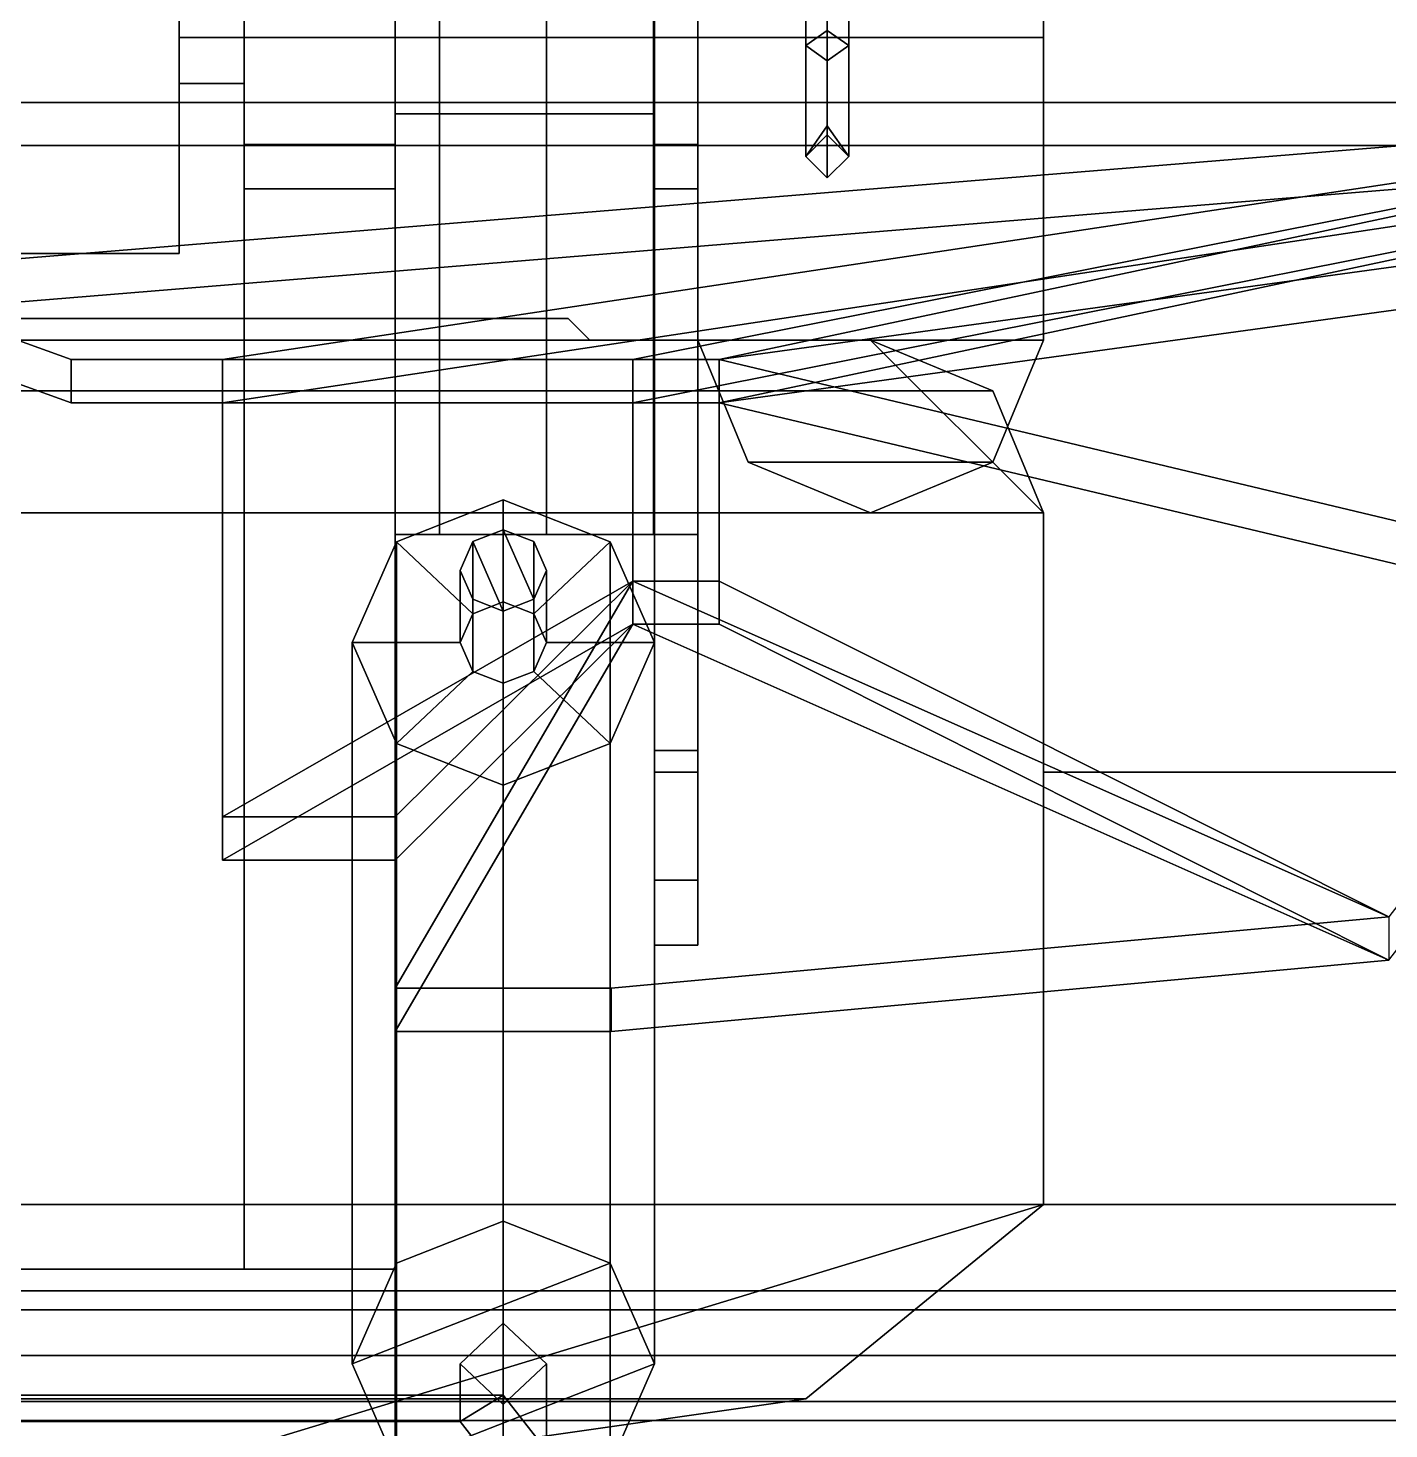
# Model space of a CAD drawing. Header units: millimetres. Extents: x -1.1 to 1.1, y -3.6 to 7.7.
# Drawn here: x 0.16 to 0.79, y -0.204 to 0.444 of the extents above; entities that cross this region are included whole.
import ezdxf

# ---------------------------------------------------------------- set-up
doc = ezdxf.new("R2010")
doc.units = ezdxf.units.MM
doc.header["$MEASUREMENT"] = 0
for name, color, linetype in [('shield', 6, 'Continuous'), ('sleeve', 5, 'Continuous'), ('trail2', 6, 'Continuous'), ('turret', 2, 'Continuous')]:
    doc.layers.add(name, color=color, linetype=linetype)

msp = doc.modelspace()

# ---------------------------------------------------------------- linework, layer by layer
for points in [[(0.41, 0.31, 0.69), (0.42, 0.3, 0.68), (-0.42, 0.3, 0.68), (-0.41, 0.31, 0.69)], [(-0.41, 0.31, 0.88), (-0.42, 0.3, 0.89), (0.42, 0.3, 0.89), (0.41, 0.31, 0.88)], [(0.41, 0.31, 0.88), (0.41, 0.31, 0.69), (-0.41, 0.31, 0.69), (-0.41, 0.31, 0.88)], [(0.42, 0.3, 0.89), (0.42, 0.3, 0.68), (0.41, 0.31, 0.69), (0.41, 0.31, 0.88)], [(0.55, 0.3, 0.6), (0.60657, 0.27657, 0.6), (-0.60657, 0.27657, 0.6), (-0.55, 0.3, 0.6)], [(0.60657, 0.27657, 0.97), (0.55, 0.3, 0.97), (-0.55, 0.3, 0.97), (-0.60657, 0.27657, 0.97)], [(0.42, 0.3, 0.68), (0.55, 0.3, 0.6), (-0.55, 0.3, 0.6), (-0.42, 0.3, 0.68)], [(0.55, 0.3, 0.97), (0.42, 0.3, 0.89), (-0.42, 0.3, 0.89), (-0.55, 0.3, 0.97)], [(0.42, 0.3, 0.68), (0.42, 0.3, 0.89), (0.47, 0.3, 0.89), (0.47, 0.3, 0.68)], [(0.55, 0.3, 0.6), (0.42, 0.3, 0.68), (0.42, 0.3, 0.68), (0.47, 0.3, 0.68)], [(0.47, 0.3, 0.89), (0.42, 0.3, 0.89), (0.42, 0.3, 0.89), (0.55, 0.3, 0.97)], [(0.47, 0.22, 0.89), (0.47, 0.22, 0.68), (0.47, 0.3, 0.68), (0.47, 0.3, 0.89)], [(0.47, 0.22, 0.68), (0.63, 0.22, 0.68), (0.55, 0.3, 0.68), (0.47, 0.3, 0.68)], [(0.63, 0.22, 0.89), (0.47, 0.22, 0.89), (0.47, 0.3, 0.89), (0.55, 0.3, 0.89)], [(0.55, 0.3, 0.6), (0.47, 0.3, 0.68), (0.47, 0.3, 0.68), (0.55, 0.3, 0.68)], [(0.55, 0.3, 0.89), (0.47, 0.3, 0.89), (0.47, 0.3, 0.89), (0.55, 0.3, 0.97)], [(0.60657, 0.27657, 0.89), (0.55, 0.3, 0.89), (0.55, 0.3, 0.97), (0.60657, 0.27657, 0.97)], [(0.60657, 0.27657, 0.6), (0.55, 0.3, 0.6), (0.55, 0.3, 0.68), (0.60657, 0.27657, 0.68)], [(0.63, 0.22, 0.68), (0.60657, 0.27657, 0.68), (0.60657, 0.27657, 0.68), (0.55, 0.3, 0.68)], [(0.60657, 0.27657, 0.89), (0.63, 0.22, 0.89), (0.55, 0.3, 0.89), (0.60657, 0.27657, 0.89)], [(0.60657, 0.27657, 0.6), (0.63, 0.22, 0.6), (-0.63, 0.22, 0.6), (-0.60657, 0.27657, 0.6)], [(0.63, 0.22, 0.97), (0.60657, 0.27657, 0.97), (-0.60657, 0.27657, 0.97), (-0.63, 0.22, 0.97)], [(0.63, 0.22, 0.89), (0.60657, 0.27657, 0.89), (0.60657, 0.27657, 0.97), (0.63, 0.22, 0.97)], [(0.63, 0.22, 0.6), (0.60657, 0.27657, 0.6), (0.60657, 0.27657, 0.68), (0.63, 0.22, 0.68)], [(-0.63, 0.22, 0.97), (-0.63, -0.1, 0.97), (0.63, -0.1, 0.97), (0.63, 0.22, 0.97)], [(0.63, 0.22, 0.6), (0.63, -0.1, 0.6), (-0.63, -0.1, 0.6), (-0.63, 0.22, 0.6)], [(0.63, 0.22, 0.89), (0.63, 0.22, 0.68), (0.47, 0.22, 0.68), (0.47, 0.22, 0.89)], [(0.63, 0.1, 0.92), (0.63, 0.1, 0.65), (0.63, 0.22, 0.68), (0.63, 0.22, 0.89)], [(0.63, 0.1, 0.97), (0.63, 0.1, 0.92), (0.63, 0.22, 0.89), (0.63, 0.22, 0.97)], [(0.63, 0.1, 0.65), (0.63, 0.1, 0.6), (0.63, 0.22, 0.6), (0.63, 0.22, 0.68)], [(0.63, -0.1, 0.6), (0.63, 0.1, 0.6), (0.9, 0.1, 0.44), (0.9, -0.1, 0.44)], [(0.9, -0.1, 0.49), (0.9, 0.1, 0.49), (0.63, 0.1, 0.65), (0.63, -0.1, 0.65)], [(0.9, -0.1, 0.9), (0.9, 0.1, 0.9), (0.63, 0.1, 0.97), (0.63, -0.1, 0.97)], [(0.63, -0.1, 0.92), (0.63, 0.1, 0.92), (0.9, 0.1, 0.85), (0.9, -0.1, 0.85)], [(0.9, 0.1, 0.49), (0.9, 0.1, 0.44), (0.63, 0.1, 0.6), (0.63, 0.1, 0.65)], [(0.9, 0.1, 0.9), (0.9, 0.1, 0.85), (0.63, 0.1, 0.92), (0.63, 0.1, 0.97)], [(0.63, -0.1, 0.65), (0.63, 0.1, 0.65), (0.63, 0.1, 0.92), (0.63, -0.1, 0.92)], [(-0.17, -0.24, 0.95), (-0.63, -0.1, 0.6), (0.63, -0.1, 0.6), (0.17, -0.24, 0.95)], [(-0.63, -0.1, 0.97), (-0.52, -0.19, 0.97), (0.52, -0.19, 0.97), (0.63, -0.1, 0.97)], [(0.17, -0.24, 0.95), (0.63, -0.1, 0.6), (0.63, -0.1, 0.6), (0.52, -0.19, 0.95)], [(0.52, -0.19, 0.95), (0.63, -0.1, 0.6), (0.63, -0.1, 0.6), (0.63, -0.1, 0.95)], [(0.52, -0.19, 0.97), (0.52, -0.19, 0.95), (0.63, -0.1, 0.95), (0.63, -0.1, 0.97)], [(0.63, -0.1, 0.65), (0.63, -0.1, 0.6), (0.9, -0.1, 0.44), (0.9, -0.1, 0.49)], [(0.63, -0.1, 0.97), (0.63, -0.1, 0.92), (0.9, -0.1, 0.85), (0.9, -0.1, 0.9)], [(0.9, -0.14879, 0.71121), (0.9, -0.14, 0.69), (-0.9, -0.14, 0.69), (-0.9, -0.14879, 0.71121)], [(0.9, -0.14, 0.69), (0.9, -0.14879, 0.66879), (-0.9, -0.14879, 0.66879), (-0.9, -0.14, 0.69)], [(0.9, -0.17, 0.72), (0.9, -0.14879, 0.71121), (-0.9, -0.14879, 0.71121), (-0.9, -0.17, 0.72)], [(0.9, -0.14879, 0.66879), (0.9, -0.17, 0.66), (-0.9, -0.17, 0.66), (-0.9, -0.14879, 0.66879)], [(0.9, -0.19121, 0.71121), (0.9, -0.17, 0.72), (-0.9, -0.17, 0.72), (-0.9, -0.19121, 0.71121)], [(0.9, -0.17, 0.66), (0.9, -0.19121, 0.66879), (-0.9, -0.19121, 0.66879), (-0.9, -0.17, 0.66)], [(0.9, -0.2, 0.69), (0.9, -0.19121, 0.71121), (-0.9, -0.19121, 0.71121), (-0.9, -0.2, 0.69)], [(0.9, -0.19121, 0.66879), (0.9, -0.2, 0.69), (-0.9, -0.2, 0.69), (-0.9, -0.19121, 0.66879)], [(-0.52, -0.19, 0.97), (-0.17, -0.24, 0.97), (0.17, -0.24, 0.97), (0.52, -0.19, 0.97)], [(0.17, -0.24, 0.97), (0.17, -0.24, 0.95), (0.52, -0.19, 0.95), (0.52, -0.19, 0.97)]]:
    msp.add_3dface(points)
at = {"layer": 'shield'}
for points in [[(-1.04, 0.41, 2.23), (-1.04, 0.39, 2.23), (1.04, 0.39, 2.23), (1.04, 0.41, 2.23)], [(1.04, 0.41, 2.23), (0.07, 0.33065, 1.99), (-0.07, 0.33065, 1.99), (-1.04, 0.41, 2.23)], [(1.04, 0.41, 2.23), (0.25, 0.29097, 1.87), (0.18, 0.29097, 1.87), (0.07, 0.33065, 1.99)], [(0.44, 0.29097, 1.87), (0.25, 0.29097, 1.87), (0.25, 0.29097, 1.87), (1.04, 0.41, 2.23)], [(0.48, 0.29097, 1.87), (0.44, 0.29097, 1.87), (0.44, 0.29097, 1.87), (1.04, 0.41, 2.23)], [(1.13, 0.38024, 2.14), (0.48, 0.29097, 1.87), (0.48, 0.29097, 1.87), (1.04, 0.41, 2.23)], [(-1.04, 0.39, 2.23), (-0.07, 0.31065, 1.99), (0.07, 0.31065, 1.99), (1.04, 0.39, 2.23)], [(0.07, 0.31065, 1.99), (0.18, 0.27097, 1.87), (0.25, 0.27097, 1.87), (1.04, 0.39, 2.23)], [(1.04, 0.39, 2.23), (0.25, 0.27097, 1.87), (0.25, 0.27097, 1.87), (0.44, 0.27097, 1.87)], [(1.04, 0.39, 2.23), (0.44, 0.27097, 1.87), (0.44, 0.27097, 1.87), (0.48, 0.27097, 1.87)], [(1.04, 0.39, 2.23), (0.48, 0.27097, 1.87), (0.48, 0.27097, 1.87), (1.13, 0.36024, 2.14)], [(1.13, 0.38024, 2.14), (1.13, 0.18847, 1.56), (0.91, 0.18847, 1.56), (0.48, 0.29097, 1.87)], [(0.48, 0.27097, 1.87), (0.91, 0.16847, 1.56), (1.13, 0.16847, 1.56), (1.13, 0.36024, 2.14)], [(0.18, 0.27097, 1.87), (0.07, 0.31065, 1.99), (0.07, 0.33065, 1.99), (0.18, 0.29097, 1.87)], [(0.25, 0.27097, 1.87), (0.18, 0.27097, 1.87), (0.18, 0.29097, 1.87), (0.25, 0.29097, 1.87)], [(0.25, 0.07935, 1.23), (0.25, 0.05935, 1.23), (0.25, 0.27097, 1.87), (0.25, 0.29097, 1.87)], [(0.44, 0.18847, 1.56), (0.25, 0.07935, 1.23), (0.25, 0.29097, 1.87), (0.44, 0.29097, 1.87)], [(0.44, 0.27097, 1.87), (0.44, 0.16847, 1.56), (0.44, 0.18847, 1.56), (0.44, 0.29097, 1.87)], [(0.48, 0.27097, 1.87), (0.44, 0.27097, 1.87), (0.44, 0.29097, 1.87), (0.48, 0.29097, 1.87)], [(0.48, 0.16847, 1.56), (0.48, 0.27097, 1.87), (0.48, 0.29097, 1.87), (0.48, 0.18847, 1.56)], [(0.48, 0.29097, 1.87), (0.91, 0.18847, 1.56), (0.79, 0.03306, 1.09), (0.48, 0.18847, 1.56)], [(0.44, 0.27097, 1.87), (0.25, 0.27097, 1.87), (0.25, 0.05935, 1.23), (0.44, 0.16847, 1.56)], [(0.48, 0.16847, 1.56), (0.79, 0.01306, 1.09), (0.91, 0.16847, 1.56), (0.48, 0.27097, 1.87)], [(0.44, 0.18847, 1.56), (0.33, 0.07935, 1.23), (0.25, 0.07935, 1.23), (0.44, 0.18847, 1.56)], [(0.79, 0.03306, 1.09), (0.43, 0, 0.99), (0.33, 0, 0.99), (0.44, 0.18847, 1.56)], [(0.44, 0.18847, 1.56), (0.33, 0, 0.99), (0.33, 0.07935, 1.23), (0.44, 0.18847, 1.56)], [(0.48, 0.18847, 1.56), (0.48, 0.18847, 1.56), (0.79, 0.03306, 1.09), (0.44, 0.18847, 1.56)], [(0.44, 0.16847, 1.56), (0.48, 0.16847, 1.56), (0.48, 0.18847, 1.56), (0.44, 0.18847, 1.56)], [(0.44, 0.16847, 1.56), (0.25, 0.05935, 1.23), (0.33, 0.05935, 1.23), (0.44, 0.16847, 1.56)], [(0.44, 0.16847, 1.56), (0.33, -0.02, 0.99), (0.43, -0.02, 0.99), (0.79, 0.01306, 1.09)], [(0.44, 0.16847, 1.56), (0.33, 0.05935, 1.23), (0.33, -0.02, 0.99), (0.44, 0.16847, 1.56)], [(0.44, 0.16847, 1.56), (0.79, 0.01306, 1.09), (0.48, 0.16847, 1.56)], [(0.33, 0.07935, 1.23), (0.33, 0.05935, 1.23), (0.25, 0.05935, 1.23), (0.25, 0.07935, 1.23)], [(0.33, 0, 0.99), (0.33, -0.02, 0.99), (0.33, 0.05935, 1.23), (0.33, 0.07935, 1.23)], [(0.79, 0.03306, 1.09), (0.79, 0.01306, 1.09), (0.43, -0.02, 0.99), (0.43, 0, 0.99)], [(0.43, 0, 0.99), (0.43, -0.02, 0.99), (0.33, -0.02, 0.99), (0.33, 0, 0.99)]]:
    msp.add_3dface(points, dxfattribs=at)
at = {"layer": 'sleeve'}
for points in [[(0.12, 0.55, 1.61), (0.12, 0.34, 1.61), (0.23, 0.34, 1.61), (0.23, 0.55, 1.61)], [(0.23, 0.55, 1.3), (0.23, 0.34, 1.3), (0.12, 0.34, 1.3), (0.12, 0.55, 1.3)], [(0.23, 0.34, 1.61), (0.23, 0.34, 1.3), (0.23, 0.55, 1.3), (0.23, 0.55, 1.61)], [(0.26, 0.44, 1.59), (0.26, 0.46121, 1.58121), (0.23, 0.46121, 1.58121), (0.23, 0.44, 1.59)], [(0.26, 0.46121, 1.53879), (0.26, 0.44, 1.53), (0.23, 0.44, 1.53), (0.23, 0.46121, 1.53879)], [(0.26, 0.41879, 1.58121), (0.26, 0.44, 1.59), (0.23, 0.44, 1.59), (0.23, 0.41879, 1.58121)], [(0.26, 0.44, 1.53), (0.26, 0.41879, 1.53879), (0.23, 0.41879, 1.53879), (0.23, 0.44, 1.53)], [(0.26, 0.41, 1.56), (0.26, 0.41879, 1.58121), (0.23, 0.41879, 1.58121), (0.23, 0.41, 1.56)], [(0.26, 0.41879, 1.53879), (0.26, 0.41, 1.56), (0.23, 0.41, 1.56), (0.23, 0.41879, 1.53879)], [(0.12, 0.34, 1.61), (0.12, 0.34, 1.3), (0.23, 0.34, 1.3), (0.23, 0.34, 1.61)]]:
    msp.add_3dface(points, dxfattribs=at)
at = {"layer": 'trail2'}
for points in [[(0.47, 0.44, 0.97), (0.47, 0.44, 0.67), (0.47, 3.67, 0.05), (0.47, 3.67, 0.23)], [(0.63, 3.67, 0.23), (0.63, 0.44, 0.97), (0.47, 0.44, 0.97), (0.47, 3.67, 0.23)], [(0.47, 3.67, 0.05), (0.47, 0.44, 0.67), (0.63, 0.44, 0.67), (0.63, 3.67, 0.05)], [(0.63, 3.67, 0.05), (0.63, 0.44, 0.67), (0.63, 0.44, 0.97), (0.63, 3.67, 0.23)], [(0.47, 0.3, 0.6), (0.47, 0.44, 0.7), (0.63, 0.44, 0.7), (0.63, 0.3, 0.6)], [(0.47, 0.3, 0.57), (0.47, 0.44, 0.67), (0.47, 0.44, 0.7), (0.47, 0.3, 0.6)], [(0.63, 0.3, 0.57), (0.63, 0.44, 0.67), (0.47, 0.44, 0.67), (0.47, 0.3, 0.57)], [(0.47, 0.3, 0.71), (0.47, 0.44, 0.71), (0.47, 0.44, 0.86), (0.47, 0.3, 0.86)], [(0.63, 0.3, 0.71), (0.63, 0.44, 0.71), (0.47, 0.44, 0.71), (0.47, 0.3, 0.71)], [(0.63, 0.44, 0.71), (0.63, 0.44, 0.7), (0.47, 0.44, 0.7), (0.47, 0.44, 0.71)], [(0.47, 0.3, 1), (0.47, 0.44, 0.97), (0.63, 0.44, 0.97), (0.63, 0.3, 1)], [(0.63, 0.3, 0.97), (0.63, 0.44, 0.94), (0.47, 0.44, 0.94), (0.47, 0.3, 0.97)], [(0.47, 0.3, 0.97), (0.47, 0.44, 0.94), (0.47, 0.44, 0.97), (0.47, 0.3, 1)], [(0.47, 0.3, 0.86), (0.47, 0.44, 0.86), (0.63, 0.44, 0.86), (0.63, 0.3, 0.86)], [(0.63, 0.44, 0.94), (0.63, 0.44, 0.86), (0.47, 0.44, 0.86), (0.47, 0.44, 0.94)], [(0.63, 0.44, 0.7), (0.63, 0.44, 0.67), (0.63, 0.3, 0.57), (0.63, 0.3, 0.6)], [(0.63, 0.44, 0.86), (0.63, 0.44, 0.71), (0.63, 0.3, 0.71), (0.63, 0.3, 0.86)], [(0.63, 0.44, 0.97), (0.63, 0.44, 0.94), (0.63, 0.3, 0.97), (0.63, 0.3, 1)], [(0.49343, 0.24343, 0.57), (0.47, 0.3, 0.57), (0.47, 0.3, 0.6), (0.49343, 0.24343, 0.6)], [(0.60657, 0.24343, 0.57), (0.63, 0.3, 0.57), (0.47, 0.3, 0.57), (0.49343, 0.24343, 0.57)], [(0.49343, 0.24343, 0.6), (0.47, 0.3, 0.6), (0.63, 0.3, 0.6), (0.60657, 0.24343, 0.6)], [(0.49343, 0.24343, 0.71), (0.47, 0.3, 0.71), (0.47, 0.3, 0.86), (0.49343, 0.24343, 0.86)], [(0.60657, 0.24343, 0.71), (0.63, 0.3, 0.71), (0.47, 0.3, 0.71), (0.49343, 0.24343, 0.71)], [(0.49343, 0.24343, 0.97), (0.47, 0.3, 0.97), (0.47, 0.3, 1), (0.49343, 0.24343, 1)], [(0.49343, 0.24343, 1), (0.47, 0.3, 1), (0.63, 0.3, 1), (0.60657, 0.24343, 1)], [(0.60657, 0.24343, 0.97), (0.63, 0.3, 0.97), (0.47, 0.3, 0.97), (0.49343, 0.24343, 0.97)], [(0.49343, 0.24343, 0.86), (0.47, 0.3, 0.86), (0.63, 0.3, 0.86), (0.60657, 0.24343, 0.86)], [(0.63, 0.3, 0.57), (0.60657, 0.24343, 0.57), (0.60657, 0.24343, 0.6), (0.63, 0.3, 0.6)], [(0.63, 0.3, 0.71), (0.60657, 0.24343, 0.71), (0.60657, 0.24343, 0.86), (0.63, 0.3, 0.86)], [(0.63, 0.3, 0.97), (0.60657, 0.24343, 0.97), (0.60657, 0.24343, 1), (0.63, 0.3, 1)], [(0.55, 0.22, 0.57), (0.49343, 0.24343, 0.57), (0.49343, 0.24343, 0.6), (0.55, 0.22, 0.6)], [(0.55, 0.22, 0.57), (0.60657, 0.24343, 0.57), (0.49343, 0.24343, 0.57), (0.55, 0.22, 0.57)], [(0.55, 0.22, 0.6), (0.49343, 0.24343, 0.6), (0.60657, 0.24343, 0.6), (0.55, 0.22, 0.6)], [(0.55, 0.22, 0.71), (0.49343, 0.24343, 0.71), (0.49343, 0.24343, 0.86), (0.55, 0.22, 0.86)], [(0.55, 0.22, 0.71), (0.60657, 0.24343, 0.71), (0.49343, 0.24343, 0.71), (0.55, 0.22, 0.71)], [(0.55, 0.22, 0.97), (0.49343, 0.24343, 0.97), (0.49343, 0.24343, 1), (0.55, 0.22, 1)], [(0.55, 0.22, 1), (0.49343, 0.24343, 1), (0.60657, 0.24343, 1), (0.55, 0.22, 1)], [(0.55, 0.22, 0.97), (0.60657, 0.24343, 0.97), (0.49343, 0.24343, 0.97), (0.55, 0.22, 0.97)], [(0.55, 0.22, 0.86), (0.49343, 0.24343, 0.86), (0.60657, 0.24343, 0.86), (0.55, 0.22, 0.86)], [(0.60657, 0.24343, 0.57), (0.55, 0.22, 0.57), (0.55, 0.22, 0.6), (0.60657, 0.24343, 0.6)], [(0.60657, 0.24343, 0.71), (0.55, 0.22, 0.71), (0.55, 0.22, 0.86), (0.60657, 0.24343, 0.86)], [(0.60657, 0.24343, 0.97), (0.55, 0.22, 0.97), (0.55, 0.22, 1), (0.60657, 0.24343, 1)]]:
    msp.add_3dface(points, dxfattribs=at)
at = {"layer": 'turret'}
for points in [[(0.53, 0.39914, 1.27), (0.52, 0.385, 1.28), (0.52, 0.735, 1.28), (0.53, 0.72086, 1.27)], [(0.52, 0.385, 1.28), (0.53, 0.39914, 1.29), (0.53, 0.72086, 1.29), (0.52, 0.735, 1.28)], [(0.54, 0.385, 1.28), (0.53, 0.39914, 1.27), (0.53, 0.72086, 1.27), (0.54, 0.735, 1.28)], [(0.53, 0.39914, 1.29), (0.54, 0.385, 1.28), (0.54, 0.735, 1.28), (0.53, 0.72086, 1.29)], [(0.3505, 0.63, 1.3295), (0.33, 0.63, 1.28), (0.33, 0.21, 1.28), (0.3505, 0.21, 1.3295)], [(0.33, 0.63, 1.28), (0.3505, 0.63, 1.2305), (0.3505, 0.21, 1.2305), (0.33, 0.21, 1.28)], [(0.4, 0.63, 1.35), (0.3505, 0.63, 1.3295), (0.3505, 0.21, 1.3295), (0.4, 0.21, 1.35)], [(0.3505, 0.63, 1.2305), (0.4, 0.63, 1.21), (0.4, 0.21, 1.21), (0.3505, 0.21, 1.2305)], [(0.4495, 0.63, 1.3295), (0.4, 0.63, 1.35), (0.4, 0.21, 1.35), (0.4495, 0.21, 1.3295)], [(0.4, 0.63, 1.21), (0.4495, 0.63, 1.2305), (0.4495, 0.21, 1.2305), (0.4, 0.21, 1.21)], [(0.47, 0.63, 1.28), (0.4495, 0.63, 1.3295), (0.4495, 0.21, 1.3295), (0.47, 0.21, 1.28)], [(0.4495, 0.63, 1.2305), (0.47, 0.63, 1.28), (0.47, 0.21, 1.28), (0.4495, 0.21, 1.2305)], [(0.52, 0.43626, 1.15626), (0.53, 0.44333, 1.16333), (0.53, 0.56, 1.115), (0.52, 0.56, 1.105)], [(0.53, 0.42919, 1.14919), (0.52, 0.43626, 1.15626), (0.52, 0.56, 1.105), (0.53, 0.56, 1.095)], [(0.52, 0.56, 1.455), (0.53, 0.56, 1.445), (0.53, 0.44333, 1.39667), (0.52, 0.43626, 1.40374)], [(0.53, 0.56, 1.465), (0.52, 0.56, 1.455), (0.52, 0.43626, 1.40374), (0.53, 0.42919, 1.41081)], [(0.53, 0.44333, 1.16333), (0.54, 0.43626, 1.15626), (0.54, 0.56, 1.105), (0.53, 0.56, 1.115)], [(0.54, 0.43626, 1.15626), (0.53, 0.42919, 1.14919), (0.53, 0.56, 1.095), (0.54, 0.56, 1.105)], [(0.53, 0.56, 1.445), (0.54, 0.56, 1.455), (0.54, 0.43626, 1.40374), (0.53, 0.44333, 1.39667)], [(0.54, 0.56, 1.455), (0.53, 0.56, 1.465), (0.53, 0.42919, 1.41081), (0.54, 0.43626, 1.40374)], [(0.26, 0.4895, 1.6095), (0.26, 0.51, 1.56), (0.26, 0.3905, 1.6095), (0.26, 0.44, 1.63)], [(0.26, 0.51, 1.56), (0.26, 0.4895, 1.5105), (0.26, 0.37, 1.56), (0.26, 0.3905, 1.6095)], [(0.33, 0.44, 1.63), (0.33, 0.3905, 1.6095), (0.33, 0.51, 1.56), (0.33, 0.4895, 1.6095)], [(0.33, 0.3905, 1.6095), (0.33, 0.37, 1.56), (0.33, 0.4895, 1.5105), (0.33, 0.51, 1.56)], [(0.45, 0.44, 1.63), (0.45, 0.4895, 1.6095), (0.45, 0.51, 1.56), (0.45, 0.3905, 1.6095)], [(0.45, 0.3905, 1.6095), (0.45, 0.51, 1.56), (0.45, 0.4895, 1.5105), (0.45, 0.37, 1.56)], [(0.47, 0.3905, 1.6095), (0.47, 0.51, 1.56), (0.47, 0.4895, 1.6095), (0.47, 0.44, 1.63)], [(0.47, 0.37, 1.56), (0.47, 0.4895, 1.5105), (0.47, 0.51, 1.56), (0.47, 0.3905, 1.6095)], [(0.26, 0.4895, 1.5105), (0.33, 0.4895, 1.5105), (0.33, 0.22, 0.99), (0.26, 0.22, 0.99)], [(0.26, 0.22, 0.99), (0.26, -0.13, 0.99), (0.26, 0.37, 1.56), (0.26, 0.4895, 1.5105)], [(0.33, 0.44, 1.63), (0.33, 0.4895, 1.6095), (0.26, 0.4895, 1.6095), (0.26, 0.44, 1.63)], [(0.33, 0.4895, 1.5105), (0.33, 0.37, 1.56), (0.33, -0.13, 0.99), (0.33, 0.22, 0.99)], [(0.47, 0.44, 1.63), (0.47, 0.4895, 1.6095), (0.45, 0.4895, 1.6095), (0.45, 0.44, 1.63)], [(0.47, 0.4895, 1.5105), (0.47, 0.44, 1.49), (0.45, 0.44, 1.49), (0.45, 0.4895, 1.5105)], [(0.45, 0.37, 1.56), (0.45, 0.4895, 1.5105), (0.45, 0.44, 1.49), (0.45, 0.3905, 1.5105)], [(0.47, 0.3905, 1.5105), (0.47, 0.44, 1.49), (0.47, 0.4895, 1.5105), (0.47, 0.37, 1.56)], [(0.45, 0.44, 1.61), (0.45, 0.47536, 1.59536), (0.33, 0.47536, 1.59536), (0.33, 0.44, 1.61)], [(0.45, 0.47536, 1.52464), (0.45, 0.44, 1.51), (0.33, 0.44, 1.51), (0.33, 0.47536, 1.52464)], [(0.52, 0.385, 1.28), (0.53, 0.395, 1.28), (0.53, 0.44333, 1.16333), (0.52, 0.43626, 1.15626)], [(0.52, 0.43626, 1.40374), (0.53, 0.44333, 1.39667), (0.53, 0.395, 1.28), (0.52, 0.385, 1.28)], [(0.53, 0.395, 1.28), (0.54, 0.385, 1.28), (0.54, 0.43626, 1.15626), (0.53, 0.44333, 1.16333)], [(0.53, 0.44333, 1.39667), (0.54, 0.43626, 1.40374), (0.54, 0.385, 1.28), (0.53, 0.395, 1.28)], [(0.33, 0.3905, 1.6095), (0.33, 0.44, 1.63), (0.26, 0.44, 1.63), (0.26, 0.3905, 1.6095)], [(0.45, 0.40464, 1.59536), (0.45, 0.44, 1.61), (0.33, 0.44, 1.61), (0.33, 0.40464, 1.59536)], [(0.45, 0.44, 1.51), (0.45, 0.40464, 1.52464), (0.33, 0.40464, 1.52464), (0.33, 0.44, 1.51)], [(0.45, 0.11, 1.73), (0.45, 0.11, 1.73), (0.45, 0.44, 1.63), (0.45, 0.3905, 1.6095)], [(0.45, 0.11, 1.73), (0.47, 0.11, 1.73), (0.47, 0.44, 1.63), (0.45, 0.44, 1.63)], [(0.47, 0.44, 1.49), (0.47, 0.3905, 1.5105), (0.45, 0.3905, 1.5105), (0.45, 0.44, 1.49)], [(0.47, 0.3905, 1.6095), (0.47, 0.44, 1.63), (0.47, 0.11, 1.73)], [(0.53, 0.375, 1.28), (0.52, 0.385, 1.28), (0.52, 0.43626, 1.15626), (0.53, 0.42919, 1.14919)], [(0.53, 0.42919, 1.41081), (0.52, 0.43626, 1.40374), (0.52, 0.385, 1.28), (0.53, 0.375, 1.28)], [(0.54, 0.385, 1.28), (0.53, 0.375, 1.28), (0.53, 0.42919, 1.14919), (0.54, 0.43626, 1.15626)], [(0.54, 0.43626, 1.40374), (0.53, 0.42919, 1.41081), (0.53, 0.375, 1.28), (0.54, 0.385, 1.28)], [(0.45, 0.39, 1.56), (0.45, 0.40464, 1.59536), (0.33, 0.40464, 1.59536), (0.33, 0.39, 1.56)], [(0.45, 0.40464, 1.52464), (0.45, 0.39, 1.56), (0.33, 0.39, 1.56), (0.33, 0.40464, 1.52464)], [(0.33, 0.37, 1.56), (0.33, 0.3905, 1.6095), (0.26, 0.3905, 1.6095), (0.26, 0.37, 1.56)], [(0.45, 0.1, 1.68), (0.45, 0.11, 1.73), (0.45, 0.3905, 1.6095), (0.45, 0.37, 1.56)], [(0.47, 0.3905, 1.5105), (0.47, 0.37, 1.56), (0.45, 0.37, 1.56), (0.45, 0.3905, 1.5105)], [(0.47, 0.37, 1.56), (0.47, 0.3905, 1.6095), (0.47, 0.11, 1.73), (0.47, 0.1, 1.68)], [(0.26, -0.13, 0.99), (0.33, -0.13, 0.99), (0.33, 0.37, 1.56), (0.26, 0.37, 1.56)], [(0.45, 0.37, 1.56), (0.47, 0.37, 1.56), (0.47, 0.1, 1.68), (0.45, 0.1, 1.68)], [(0.38, -0.10782, 1.08399), (0.3305, -0.12715, 1.09084), (0.3305, 0.20666, 2.03348), (0.38, 0.22598, 2.02663)], [(0.38, 0.22598, 2.02663), (0.3305, 0.20666, 2.03348), (0.36586, 0.17333, 2.04528), (0.38, 0.17885, 2.04332)], [(0.4295, -0.12715, 1.09084), (0.38, -0.10782, 1.08399), (0.38, 0.22598, 2.02663), (0.4295, 0.20666, 2.03348)], [(0.4295, 0.20666, 2.03348), (0.38, 0.22598, 2.02663), (0.38, 0.17885, 2.04332), (0.39414, 0.17333, 2.04528)], [(0.33, 0.22, 0.99), (0.33, 0.22, 0.97), (-0.33, 0.22, 0.97), (-0.33, 0.22, 0.99)], [(-0.26, 0.22, 0.99), (-0.26, -0.13, 0.99), (0.26, -0.13, 0.99), (0.26, 0.22, 0.99)], [(0.33, -0.21, 0.99), (0.33, -0.21, 0.97), (0.33, 0.22, 0.97), (0.33, 0.22, 0.99)], [(0.3505, 0.21, 1.3295), (0.33, 0.21, 1.28), (0.3505, 0.21, 1.2305), (0.4, 0.21, 1.35)], [(0.4, 0.21, 1.35), (0.3505, 0.21, 1.2305), (0.4, 0.21, 1.21), (0.4495, 0.21, 1.3295)], [(0.36586, 0.20671, 2.13954), (0.38, 0.17453, 2.15094), (0.39414, 0.18005, 2.14898), (0.38, 0.21223, 2.13759)], [(0.38, 0.17885, 2.04332), (0.36586, 0.17333, 2.04528), (0.36586, 0.20671, 2.13954), (0.38, 0.21223, 2.13759)], [(0.38, 0.21223, 2.13759), (0.39414, 0.18005, 2.14898), (0.4, 0.19338, 2.14426), (0.39414, 0.20671, 2.13954)], [(0.39414, 0.17333, 2.04528), (0.38, 0.17885, 2.04332), (0.38, 0.21223, 2.13759), (0.39414, 0.20671, 2.13954)], [(0.4495, 0.21, 1.3295), (0.4, 0.21, 1.21), (0.4495, 0.21, 1.2305), (0.47, 0.21, 1.28)], [(0.3305, -0.12715, 1.09084), (0.31, -0.17381, 1.10736), (0.31, 0.16, 2.05), (0.3305, 0.20666, 2.03348)], [(0.3305, 0.20666, 2.03348), (0.31, 0.16, 2.05), (0.36, 0.16, 2.05), (0.36586, 0.17333, 2.04528)], [(0.36, 0.19338, 2.14426), (0.36586, 0.18005, 2.14898), (0.38, 0.17453, 2.15094), (0.36586, 0.20671, 2.13954)], [(0.36586, 0.17333, 2.04528), (0.36, 0.16, 2.05), (0.36, 0.19338, 2.14426), (0.36586, 0.20671, 2.13954)], [(0.4, 0.16, 2.05), (0.39414, 0.17333, 2.04528), (0.39414, 0.20671, 2.13954), (0.4, 0.19338, 2.14426)], [(0.45, 0.16, 2.05), (0.4295, 0.20666, 2.03348), (0.39414, 0.17333, 2.04528), (0.4, 0.16, 2.05)], [(0.45, -0.17381, 1.10736), (0.4295, -0.12715, 1.09084), (0.4295, 0.20666, 2.03348), (0.45, 0.16, 2.05)], [(0.36, 0.16, 2.05), (0.36586, 0.14667, 2.05472), (0.36586, 0.18005, 2.14898), (0.36, 0.19338, 2.14426)], [(0.39414, 0.14667, 2.05472), (0.4, 0.16, 2.05), (0.4, 0.19338, 2.14426), (0.39414, 0.18005, 2.14898)], [(0.36586, 0.14667, 2.05472), (0.38, 0.14115, 2.05668), (0.38, 0.17453, 2.15094), (0.36586, 0.18005, 2.14898)], [(0.38, 0.14115, 2.05668), (0.39414, 0.14667, 2.05472), (0.39414, 0.18005, 2.14898), (0.38, 0.17453, 2.15094)], [(0.31, -0.17381, 1.10736), (0.3305, -0.22047, 1.12388), (0.3305, 0.11334, 2.06652), (0.31, 0.16, 2.05)], [(0.31, 0.16, 2.05), (0.3305, 0.11334, 2.06652), (0.36586, 0.14667, 2.05472), (0.36, 0.16, 2.05)], [(0.4295, 0.11334, 2.06652), (0.45, 0.16, 2.05), (0.4, 0.16, 2.05), (0.39414, 0.14667, 2.05472)], [(0.4295, -0.22047, 1.12388), (0.45, -0.17381, 1.10736), (0.45, 0.16, 2.05), (0.4295, 0.11334, 2.06652)], [(0.3305, 0.11334, 2.06652), (0.38, 0.09402, 2.07337), (0.38, 0.14115, 2.05668), (0.36586, 0.14667, 2.05472)], [(0.38, 0.09402, 2.07337), (0.4295, 0.11334, 2.06652), (0.39414, 0.14667, 2.05472), (0.38, 0.14115, 2.05668)], [(0.3305, -0.22047, 1.12388), (0.38, -0.23979, 1.13072), (0.38, 0.09402, 2.07337), (0.3305, 0.11334, 2.06652)], [(0.38, -0.23979, 1.13072), (0.4295, -0.22047, 1.12388), (0.4295, 0.11334, 2.06652), (0.38, 0.09402, 2.07337)], [(0.45, 0.05, 1.66), (0.45, 0.02, 1.73), (0.45, 0.11, 1.73), (0.45, 0.1, 1.68)], [(0.45, 0.02, 1.73), (0.47, 0.02, 1.73), (0.47, 0.11, 1.73), (0.45, 0.11, 1.73)], [(0.47, 0.1, 1.68), (0.47, 0.11, 1.73), (0.47, 0.02, 1.73), (0.47, 0.05, 1.66)], [(0.45, 0.1, 1.68), (0.47, 0.1, 1.68), (0.47, 0.05, 1.66), (0.45, 0.05, 1.66)], [(0.47, 0.05, 1.66), (0.47, 0.02, 1.73), (0.45, 0.02, 1.73), (0.45, 0.05, 1.66)], [(0.3305, -0.12715, 1.09084), (0.38, -0.10782, 1.08399), (0.4295, -0.12715, 1.09084), (0.31, -0.17381, 1.10736)], [(0.31, -0.17381, 1.10736), (0.4295, -0.12715, 1.09084), (0.45, -0.17381, 1.10736), (0.3305, -0.22047, 1.12388)], [(-0.33, -0.13, 0.99), (-0.33, -0.21, 0.99), (0.33, -0.21, 0.99), (0.33, -0.13, 0.99)], [(0.38, -0.18833, 1.00642), (0.36, -0.20051, 1.03195), (0.36, -0.17381, 1.10736), (0.38, -0.15495, 1.10068)], [(0.4, -0.21386, 0.99424), (0.38, -0.18833, 1.00642), (0.38, -0.15495, 1.10068), (0.4, -0.17381, 1.10736)], [(0.3305, -0.22047, 1.12388), (0.45, -0.17381, 1.10736), (0.4295, -0.22047, 1.12388), (0.38, -0.23979, 1.13072)], [(0.36, -0.20051, 1.03195), (0.38, -0.22604, 1.01977), (0.38, -0.19266, 1.11403), (0.36, -0.17381, 1.10736)], [(0.38, -0.22604, 1.01977), (0.4, -0.21386, 0.99424), (0.4, -0.17381, 1.10736), (0.38, -0.19266, 1.11403)], [(0.38, -0.18833, 1.00642), (0.4, -0.21386, 0.99424), (-0.4, -0.21386, 0.99424), (-0.38, -0.18833, 1.00642)], [(0.36, -0.20051, 1.03195), (0.38, -0.18833, 1.00642), (-0.38, -0.18833, 1.00642), (-0.36, -0.20051, 1.03195)], [(0.38, -0.22604, 1.01977), (0.36, -0.20051, 1.03195), (-0.36, -0.20051, 1.03195), (-0.38, -0.22604, 1.01977)]]:
    msp.add_3dface(points, dxfattribs=at)

doc.saveas('drawing.dxf')
